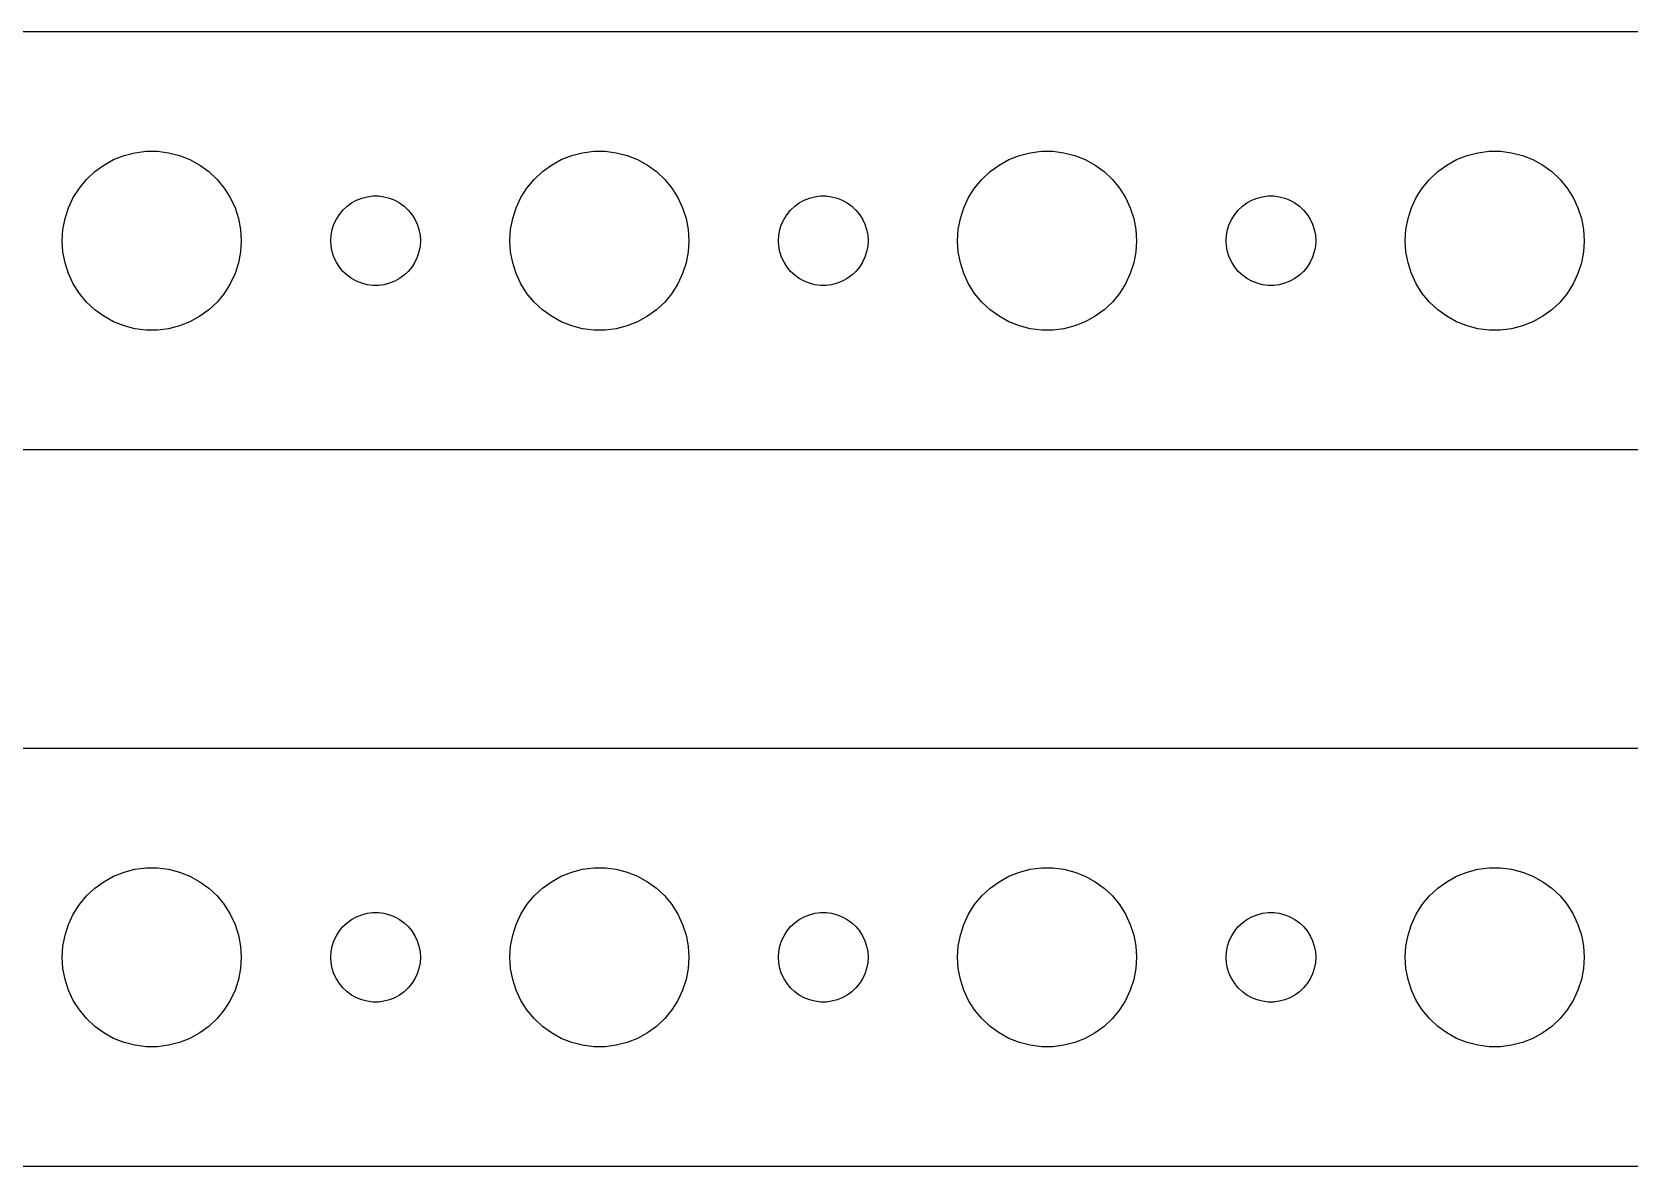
# Model space of a CAD drawing. Header units: metres. Extents: x -210 to 210, y 17 to 55.
# Drawn here: x -161.5 to -108, y 17 to 55 of the extents above; entities that cross this region are included whole.
import ezdxf

# ---------------------------------------------------------------- set-up
doc = ezdxf.new("R2010")
doc.units = ezdxf.units.M

msp = doc.modelspace()

# ---------------------------------------------------------------- linework, layer by layer
for p, q in [((204.814, 54.9901), (-204.814, 54.9901)), ((-158.777, 50.7145), (-158.427, 50.8532)), ((-158.427, 50.8532), (-158.062, 50.9469)), ((-158.062, 50.9469), (-157.688, 50.9941)), ((-157.688, 50.9941), (-157.312, 50.9941)), ((-157.312, 50.9941), (-156.938, 50.9469)), ((-156.938, 50.9469), (-156.573, 50.8532)), ((-156.573, 50.8532), (-156.223, 50.7145)), ((-143.777, 50.7145), (-143.427, 50.8532)), ((-143.427, 50.8532), (-143.062, 50.9469)), ((-143.062, 50.9469), (-142.688, 50.9941)), ((-142.688, 50.9941), (-142.312, 50.9941)), ((-142.312, 50.9941), (-141.938, 50.9469)), ((-141.938, 50.9469), (-141.573, 50.8532)), ((-141.573, 50.8532), (-141.223, 50.7145)), ((-128.777, 50.7145), (-128.427, 50.8532)), ((-128.427, 50.8532), (-128.062, 50.9469)), ((-128.062, 50.9469), (-127.688, 50.9941)), ((-127.688, 50.9941), (-127.312, 50.9941)), ((-127.312, 50.9941), (-126.938, 50.9469)), ((-126.938, 50.9469), (-126.573, 50.8532)), ((-126.573, 50.8532), (-126.223, 50.7145)), ((-113.777, 50.7145), (-113.427, 50.8532)), ((-113.427, 50.8532), (-113.062, 50.9469)), ((-113.062, 50.9469), (-112.688, 50.9941)), ((-112.688, 50.9941), (-112.312, 50.9941)), ((-112.312, 50.9941), (-111.938, 50.9469)), ((-111.938, 50.9469), (-111.573, 50.8532)), ((-111.573, 50.8532), (-111.223, 50.7145)), ((-159.687, 50.0536), (-159.412, 50.3115)), ((-159.412, 50.3115), (-159.107, 50.533)), ((-159.107, 50.533), (-158.777, 50.7145)), ((-156.223, 50.7145), (-155.893, 50.533)), ((-155.893, 50.533), (-155.588, 50.3115)), ((-155.588, 50.3115), (-155.313, 50.0536)), ((-144.687, 50.0536), (-144.412, 50.3115)), ((-144.412, 50.3115), (-144.107, 50.533)), ((-144.107, 50.533), (-143.777, 50.7145)), ((-141.223, 50.7145), (-140.893, 50.533)), ((-140.893, 50.533), (-140.588, 50.3115)), ((-140.588, 50.3115), (-140.313, 50.0536)), ((-129.687, 50.0536), (-129.412, 50.3115)), ((-129.412, 50.3115), (-129.107, 50.533)), ((-129.107, 50.533), (-128.777, 50.7145)), ((-126.223, 50.7145), (-125.893, 50.533)), ((-125.893, 50.533), (-125.588, 50.3115)), ((-125.588, 50.3115), (-125.313, 50.0536)), ((-114.687, 50.0536), (-114.412, 50.3115)), ((-114.412, 50.3115), (-114.107, 50.533)), ((-114.107, 50.533), (-113.777, 50.7145)), ((-111.223, 50.7145), (-110.893, 50.533)), ((-110.893, 50.533), (-110.588, 50.3115)), ((-110.588, 50.3115), (-110.313, 50.0536)), ((-159.927, 49.7634), (-159.687, 50.0536)), ((-155.313, 50.0536), (-155.073, 49.7634)), ((-144.927, 49.7634), (-144.687, 50.0536)), ((-140.313, 50.0536), (-140.073, 49.7634)), ((-129.927, 49.7634), (-129.687, 50.0536)), ((-125.313, 50.0536), (-125.073, 49.7634)), ((-114.927, 49.7634), (-114.687, 50.0536)), ((-110.313, 50.0536), (-110.073, 49.7634)), ((-160.289, 49.1044), (-160.129, 49.4453)), ((-160.129, 49.4453), (-159.927, 49.7634)), ((-155.073, 49.7634), (-154.871, 49.4453)), ((-154.871, 49.4453), (-154.711, 49.1044)), ((-150.956, 49.1558), (-150.804, 49.2665)), ((-150.804, 49.2665), (-150.639, 49.3572)), ((-150.639, 49.3572), (-150.464, 49.4266)), ((-150.464, 49.4266), (-150.281, 49.4734)), ((-150.281, 49.4734), (-150.094, 49.497)), ((-150.094, 49.497), (-149.906, 49.497)), ((-149.906, 49.497), (-149.719, 49.4734)), ((-149.719, 49.4734), (-149.536, 49.4266)), ((-149.536, 49.4266), (-149.361, 49.3572)), ((-149.361, 49.3572), (-149.196, 49.2665)), ((-149.196, 49.2665), (-149.044, 49.1558)), ((-145.289, 49.1044), (-145.129, 49.4453)), ((-145.129, 49.4453), (-144.927, 49.7634)), ((-140.073, 49.7634), (-139.871, 49.4453)), ((-139.871, 49.4453), (-139.711, 49.1044)), ((-135.956, 49.1558), (-135.804, 49.2665)), ((-135.804, 49.2665), (-135.639, 49.3572)), ((-135.639, 49.3572), (-135.464, 49.4266)), ((-135.464, 49.4266), (-135.281, 49.4734)), ((-135.281, 49.4734), (-135.094, 49.497)), ((-135.094, 49.497), (-134.906, 49.497)), ((-134.906, 49.497), (-134.719, 49.4734)), ((-134.719, 49.4734), (-134.536, 49.4266)), ((-134.536, 49.4266), (-134.361, 49.3572)), ((-134.361, 49.3572), (-134.196, 49.2665)), ((-134.196, 49.2665), (-134.044, 49.1558)), ((-130.289, 49.1044), (-130.129, 49.4453)), ((-130.129, 49.4453), (-129.927, 49.7634)), ((-125.073, 49.7634), (-124.871, 49.4453)), ((-124.871, 49.4453), (-124.711, 49.1044)), ((-120.956, 49.1558), (-120.804, 49.2665)), ((-120.804, 49.2665), (-120.639, 49.3572)), ((-120.639, 49.3572), (-120.464, 49.4266)), ((-120.464, 49.4266), (-120.281, 49.4734)), ((-120.281, 49.4734), (-120.094, 49.497)), ((-120.094, 49.497), (-119.906, 49.497)), ((-119.906, 49.497), (-119.719, 49.4734)), ((-119.719, 49.4734), (-119.536, 49.4266)), ((-119.536, 49.4266), (-119.361, 49.3572)), ((-119.361, 49.3572), (-119.196, 49.2665)), ((-119.196, 49.2665), (-119.044, 49.1558)), ((-115.289, 49.1044), (-115.129, 49.4453)), ((-115.129, 49.4453), (-114.927, 49.7634)), ((-110.073, 49.7634), (-109.871, 49.4453)), ((-109.871, 49.4453), (-109.711, 49.1044)), ((-160.476, 48.376), (-160.406, 48.7461)), ((-160.406, 48.7461), (-160.289, 49.1044)), ((-154.711, 49.1044), (-154.594, 48.7461)), ((-154.594, 48.7461), (-154.524, 48.376)), ((-151.395, 48.5522), (-151.314, 48.7226)), ((-151.314, 48.7226), (-151.214, 48.8817)), ((-151.214, 48.8817), (-151.093, 49.0268)), ((-151.093, 49.0268), (-150.956, 49.1558)), ((-149.044, 49.1558), (-148.907, 49.0268)), ((-148.907, 49.0268), (-148.786, 48.8817)), ((-148.786, 48.8817), (-148.686, 48.7226)), ((-148.686, 48.7226), (-148.605, 48.5522)), ((-145.476, 48.376), (-145.406, 48.7461)), ((-145.406, 48.7461), (-145.289, 49.1044)), ((-139.711, 49.1044), (-139.594, 48.7461)), ((-139.594, 48.7461), (-139.524, 48.376)), ((-136.395, 48.5522), (-136.314, 48.7226)), ((-136.314, 48.7226), (-136.214, 48.8817)), ((-136.214, 48.8817), (-136.093, 49.0268)), ((-136.093, 49.0268), (-135.956, 49.1558)), ((-134.044, 49.1558), (-133.907, 49.0268)), ((-133.907, 49.0268), (-133.786, 48.8817)), ((-133.786, 48.8817), (-133.686, 48.7226)), ((-133.686, 48.7226), (-133.605, 48.5522)), ((-130.476, 48.376), (-130.406, 48.7461)), ((-130.406, 48.7461), (-130.289, 49.1044)), ((-124.711, 49.1044), (-124.594, 48.7461)), ((-124.594, 48.7461), (-124.524, 48.376)), ((-121.395, 48.5522), (-121.314, 48.7226)), ((-121.314, 48.7226), (-121.214, 48.8817)), ((-121.214, 48.8817), (-121.093, 49.0268)), ((-121.093, 49.0268), (-120.956, 49.1558)), ((-119.044, 49.1558), (-118.907, 49.0268)), ((-118.907, 49.0268), (-118.786, 48.8817)), ((-118.786, 48.8817), (-118.686, 48.7226)), ((-118.686, 48.7226), (-118.605, 48.5522)), ((-115.476, 48.376), (-115.406, 48.7461)), ((-115.406, 48.7461), (-115.289, 49.1044)), ((-109.711, 49.1044), (-109.594, 48.7461)), ((-109.594, 48.7461), (-109.524, 48.376)), ((-160.5, 48), (-160.476, 48.376)), ((-154.524, 48.376), (-154.5, 48)), ((-151.5, 48), (-151.488, 48.188)), ((-151.488, 48.188), (-151.453, 48.373)), ((-151.453, 48.373), (-151.395, 48.5522)), ((-148.605, 48.5522), (-148.547, 48.373)), ((-148.547, 48.373), (-148.512, 48.188)), ((-148.512, 48.188), (-148.5, 48)), ((-145.5, 48), (-145.476, 48.376)), ((-139.524, 48.376), (-139.5, 48)), ((-136.5, 48), (-136.488, 48.188)), ((-136.488, 48.188), (-136.453, 48.373)), ((-136.453, 48.373), (-136.395, 48.5522)), ((-133.605, 48.5522), (-133.547, 48.373)), ((-133.547, 48.373), (-133.512, 48.188)), ((-133.512, 48.188), (-133.5, 48)), ((-130.5, 48), (-130.476, 48.376)), ((-124.524, 48.376), (-124.5, 48)), ((-121.5, 48), (-121.488, 48.188)), ((-121.488, 48.188), (-121.453, 48.373)), ((-121.453, 48.373), (-121.395, 48.5522)), ((-118.605, 48.5522), (-118.547, 48.373)), ((-118.547, 48.373), (-118.512, 48.188)), ((-118.512, 48.188), (-118.5, 48)), ((-115.5, 48), (-115.476, 48.376)), ((-109.524, 48.376), (-109.5, 48)), ((-160.476, 47.624), (-160.5, 48)), ((-154.5, 48), (-154.524, 47.624)), ((-151.488, 47.812), (-151.5, 48)), ((-151.453, 47.627), (-151.488, 47.812)), ((-148.512, 47.812), (-148.547, 47.627)), ((-148.5, 48), (-148.512, 47.812)), ((-145.476, 47.624), (-145.5, 48)), ((-139.5, 48), (-139.524, 47.624)), ((-136.488, 47.812), (-136.5, 48)), ((-136.453, 47.627), (-136.488, 47.812)), ((-133.512, 47.812), (-133.547, 47.627)), ((-133.5, 48), (-133.512, 47.812)), ((-130.476, 47.624), (-130.5, 48)), ((-124.5, 48), (-124.524, 47.624)), ((-121.488, 47.812), (-121.5, 48)), ((-121.453, 47.627), (-121.488, 47.812)), ((-118.512, 47.812), (-118.547, 47.627)), ((-118.5, 48), (-118.512, 47.812)), ((-115.476, 47.624), (-115.5, 48)), ((-109.5, 48), (-109.524, 47.624)), ((-160.406, 47.2539), (-160.476, 47.624)), ((-160.289, 46.8956), (-160.406, 47.2539)), ((-154.594, 47.2539), (-154.711, 46.8956)), ((-154.524, 47.624), (-154.594, 47.2539)), ((-151.395, 47.4478), (-151.453, 47.627)), ((-151.314, 47.2774), (-151.395, 47.4478)), ((-151.214, 47.1183), (-151.314, 47.2774)), ((-151.093, 46.9732), (-151.214, 47.1183)), ((-148.786, 47.1183), (-148.907, 46.9732)), ((-148.686, 47.2774), (-148.786, 47.1183)), ((-148.605, 47.4478), (-148.686, 47.2774)), ((-148.547, 47.627), (-148.605, 47.4478)), ((-145.406, 47.2539), (-145.476, 47.624)), ((-145.289, 46.8956), (-145.406, 47.2539)), ((-139.594, 47.2539), (-139.711, 46.8956)), ((-139.524, 47.624), (-139.594, 47.2539)), ((-136.395, 47.4478), (-136.453, 47.627)), ((-136.314, 47.2774), (-136.395, 47.4478)), ((-136.214, 47.1183), (-136.314, 47.2774)), ((-136.093, 46.9732), (-136.214, 47.1183)), ((-133.786, 47.1183), (-133.907, 46.9732)), ((-133.686, 47.2774), (-133.786, 47.1183)), ((-133.605, 47.4478), (-133.686, 47.2774)), ((-133.547, 47.627), (-133.605, 47.4478)), ((-130.406, 47.2539), (-130.476, 47.624)), ((-130.289, 46.8956), (-130.406, 47.2539)), ((-124.594, 47.2539), (-124.711, 46.8956)), ((-124.524, 47.624), (-124.594, 47.2539)), ((-121.395, 47.4478), (-121.453, 47.627)), ((-121.314, 47.2774), (-121.395, 47.4478)), ((-121.214, 47.1183), (-121.314, 47.2774)), ((-121.093, 46.9732), (-121.214, 47.1183)), ((-118.786, 47.1183), (-118.907, 46.9732)), ((-118.686, 47.2774), (-118.786, 47.1183)), ((-118.605, 47.4478), (-118.686, 47.2774)), ((-118.547, 47.627), (-118.605, 47.4478)), ((-115.406, 47.2539), (-115.476, 47.624)), ((-115.289, 46.8956), (-115.406, 47.2539)), ((-109.594, 47.2539), (-109.711, 46.8956)), ((-109.524, 47.624), (-109.594, 47.2539)), ((-160.129, 46.5547), (-160.289, 46.8956)), ((-154.711, 46.8956), (-154.871, 46.5547)), ((-150.956, 46.8442), (-151.093, 46.9732)), ((-150.804, 46.7335), (-150.956, 46.8442)), ((-150.639, 46.6428), (-150.804, 46.7335)), ((-150.464, 46.5734), (-150.639, 46.6428)), ((-150.281, 46.5266), (-150.464, 46.5734)), ((-149.536, 46.5734), (-149.719, 46.5266)), ((-149.361, 46.6428), (-149.536, 46.5734)), ((-149.196, 46.7335), (-149.361, 46.6428)), ((-149.044, 46.8442), (-149.196, 46.7335)), ((-148.907, 46.9732), (-149.044, 46.8442)), ((-145.129, 46.5547), (-145.289, 46.8956)), ((-139.711, 46.8956), (-139.871, 46.5547)), ((-135.956, 46.8442), (-136.093, 46.9732)), ((-135.804, 46.7335), (-135.956, 46.8442)), ((-135.639, 46.6428), (-135.804, 46.7335)), ((-135.464, 46.5734), (-135.639, 46.6428)), ((-135.281, 46.5266), (-135.464, 46.5734)), ((-134.536, 46.5734), (-134.719, 46.5266)), ((-134.361, 46.6428), (-134.536, 46.5734)), ((-134.196, 46.7335), (-134.361, 46.6428)), ((-134.044, 46.8442), (-134.196, 46.7335)), ((-133.907, 46.9732), (-134.044, 46.8442)), ((-130.129, 46.5547), (-130.289, 46.8956)), ((-124.711, 46.8956), (-124.871, 46.5547)), ((-120.956, 46.8442), (-121.093, 46.9732)), ((-120.804, 46.7335), (-120.956, 46.8442)), ((-120.639, 46.6428), (-120.804, 46.7335)), ((-120.464, 46.5734), (-120.639, 46.6428)), ((-120.281, 46.5266), (-120.464, 46.5734)), ((-119.536, 46.5734), (-119.719, 46.5266)), ((-119.361, 46.6428), (-119.536, 46.5734)), ((-119.196, 46.7335), (-119.361, 46.6428)), ((-119.044, 46.8442), (-119.196, 46.7335)), ((-118.907, 46.9732), (-119.044, 46.8442)), ((-115.129, 46.5547), (-115.289, 46.8956)), ((-109.711, 46.8956), (-109.871, 46.5547)), ((-159.927, 46.2366), (-160.129, 46.5547)), ((-159.687, 45.9464), (-159.927, 46.2366)), ((-155.073, 46.2366), (-155.313, 45.9464)), ((-154.871, 46.5547), (-155.073, 46.2366)), ((-150.094, 46.503), (-150.281, 46.5266)), ((-149.906, 46.503), (-150.094, 46.503)), ((-149.719, 46.5266), (-149.906, 46.503)), ((-144.927, 46.2366), (-145.129, 46.5547)), ((-144.687, 45.9464), (-144.927, 46.2366)), ((-140.073, 46.2366), (-140.313, 45.9464)), ((-139.871, 46.5547), (-140.073, 46.2366)), ((-135.094, 46.503), (-135.281, 46.5266)), ((-134.906, 46.503), (-135.094, 46.503)), ((-134.719, 46.5266), (-134.906, 46.503)), ((-129.927, 46.2366), (-130.129, 46.5547)), ((-129.687, 45.9464), (-129.927, 46.2366)), ((-125.073, 46.2366), (-125.313, 45.9464)), ((-124.871, 46.5547), (-125.073, 46.2366)), ((-120.094, 46.503), (-120.281, 46.5266)), ((-119.906, 46.503), (-120.094, 46.503)), ((-119.719, 46.5266), (-119.906, 46.503)), ((-114.927, 46.2366), (-115.129, 46.5547)), ((-114.687, 45.9464), (-114.927, 46.2366)), ((-110.073, 46.2366), (-110.313, 45.9464)), ((-109.871, 46.5547), (-110.073, 46.2366)), ((-159.412, 45.6885), (-159.687, 45.9464)), ((-159.107, 45.467), (-159.412, 45.6885)), ((-155.588, 45.6885), (-155.893, 45.467)), ((-155.313, 45.9464), (-155.588, 45.6885)), ((-144.412, 45.6885), (-144.687, 45.9464)), ((-144.107, 45.467), (-144.412, 45.6885)), ((-140.588, 45.6885), (-140.893, 45.467)), ((-140.313, 45.9464), (-140.588, 45.6885)), ((-129.412, 45.6885), (-129.687, 45.9464)), ((-129.107, 45.467), (-129.412, 45.6885)), ((-125.588, 45.6885), (-125.893, 45.467)), ((-125.313, 45.9464), (-125.588, 45.6885)), ((-114.412, 45.6885), (-114.687, 45.9464)), ((-114.107, 45.467), (-114.412, 45.6885)), ((-110.588, 45.6885), (-110.893, 45.467)), ((-110.313, 45.9464), (-110.588, 45.6885)), ((-158.777, 45.2855), (-159.107, 45.467)), ((-158.427, 45.1468), (-158.777, 45.2855)), ((-158.062, 45.0531), (-158.427, 45.1468)), ((-157.688, 45.0059), (-158.062, 45.0531)), ((-157.312, 45.0059), (-157.688, 45.0059)), ((-156.938, 45.0531), (-157.312, 45.0059)), ((-156.573, 45.1468), (-156.938, 45.0531)), ((-156.223, 45.2855), (-156.573, 45.1468)), ((-155.893, 45.467), (-156.223, 45.2855)), ((-143.777, 45.2855), (-144.107, 45.467)), ((-143.427, 45.1468), (-143.777, 45.2855)), ((-143.062, 45.0531), (-143.427, 45.1468)), ((-142.688, 45.0059), (-143.062, 45.0531)), ((-142.312, 45.0059), (-142.688, 45.0059)), ((-141.938, 45.0531), (-142.312, 45.0059)), ((-141.573, 45.1468), (-141.938, 45.0531)), ((-141.223, 45.2855), (-141.573, 45.1468)), ((-140.893, 45.467), (-141.223, 45.2855)), ((-128.777, 45.2855), (-129.107, 45.467)), ((-128.427, 45.1468), (-128.777, 45.2855)), ((-128.062, 45.0531), (-128.427, 45.1468)), ((-127.688, 45.0059), (-128.062, 45.0531)), ((-127.312, 45.0059), (-127.688, 45.0059)), ((-126.938, 45.0531), (-127.312, 45.0059)), ((-126.573, 45.1468), (-126.938, 45.0531)), ((-126.223, 45.2855), (-126.573, 45.1468)), ((-125.893, 45.467), (-126.223, 45.2855)), ((-113.777, 45.2855), (-114.107, 45.467)), ((-113.427, 45.1468), (-113.777, 45.2855)), ((-113.062, 45.0531), (-113.427, 45.1468)), ((-112.688, 45.0059), (-113.062, 45.0531)), ((-112.312, 45.0059), (-112.688, 45.0059)), ((-111.938, 45.0531), (-112.312, 45.0059)), ((-111.573, 45.1468), (-111.938, 45.0531)), ((-111.223, 45.2855), (-111.573, 45.1468)), ((-110.893, 45.467), (-111.223, 45.2855)), ((-204.814, 41.0099), (204.814, 41.0099)), ((204.814, 30.9901), (-204.814, 30.9901)), ((-158.777, 26.7145), (-158.427, 26.8532)), ((-158.427, 26.8532), (-158.062, 26.9469)), ((-158.062, 26.9469), (-157.688, 26.9941)), ((-157.688, 26.9941), (-157.312, 26.9941)), ((-157.312, 26.9941), (-156.938, 26.9469)), ((-156.938, 26.9469), (-156.573, 26.8532)), ((-156.573, 26.8532), (-156.223, 26.7145)), ((-143.777, 26.7145), (-143.427, 26.8532)), ((-143.427, 26.8532), (-143.062, 26.9469)), ((-143.062, 26.9469), (-142.688, 26.9941)), ((-142.688, 26.9941), (-142.312, 26.9941)), ((-142.312, 26.9941), (-141.938, 26.9469)), ((-141.938, 26.9469), (-141.573, 26.8532)), ((-141.573, 26.8532), (-141.223, 26.7145)), ((-128.777, 26.7145), (-128.427, 26.8532)), ((-128.427, 26.8532), (-128.062, 26.9469)), ((-128.062, 26.9469), (-127.688, 26.9941)), ((-127.688, 26.9941), (-127.312, 26.9941)), ((-127.312, 26.9941), (-126.938, 26.9469)), ((-126.938, 26.9469), (-126.573, 26.8532)), ((-126.573, 26.8532), (-126.223, 26.7145)), ((-113.777, 26.7145), (-113.427, 26.8532)), ((-113.427, 26.8532), (-113.062, 26.9469)), ((-113.062, 26.9469), (-112.688, 26.9941)), ((-112.688, 26.9941), (-112.312, 26.9941)), ((-112.312, 26.9941), (-111.938, 26.9469)), ((-111.938, 26.9469), (-111.573, 26.8532)), ((-111.573, 26.8532), (-111.223, 26.7145)), ((-159.687, 26.0536), (-159.412, 26.3115)), ((-159.412, 26.3115), (-159.107, 26.533)), ((-159.107, 26.533), (-158.777, 26.7145)), ((-156.223, 26.7145), (-155.893, 26.533)), ((-155.893, 26.533), (-155.588, 26.3115)), ((-155.588, 26.3115), (-155.313, 26.0536)), ((-144.687, 26.0536), (-144.412, 26.3115)), ((-144.412, 26.3115), (-144.107, 26.533)), ((-144.107, 26.533), (-143.777, 26.7145)), ((-141.223, 26.7145), (-140.893, 26.533)), ((-140.893, 26.533), (-140.588, 26.3115)), ((-140.588, 26.3115), (-140.313, 26.0536)), ((-129.687, 26.0536), (-129.412, 26.3115)), ((-129.412, 26.3115), (-129.107, 26.533)), ((-129.107, 26.533), (-128.777, 26.7145)), ((-126.223, 26.7145), (-125.893, 26.533)), ((-125.893, 26.533), (-125.588, 26.3115)), ((-125.588, 26.3115), (-125.313, 26.0536)), ((-114.687, 26.0536), (-114.412, 26.3115)), ((-114.412, 26.3115), (-114.107, 26.533)), ((-114.107, 26.533), (-113.777, 26.7145)), ((-111.223, 26.7145), (-110.893, 26.533)), ((-110.893, 26.533), (-110.588, 26.3115)), ((-110.588, 26.3115), (-110.313, 26.0536)), ((-160.129, 25.4453), (-159.927, 25.7634)), ((-159.927, 25.7634), (-159.687, 26.0536)), ((-155.313, 26.0536), (-155.073, 25.7634)), ((-155.073, 25.7634), (-154.871, 25.4453)), ((-145.129, 25.4453), (-144.927, 25.7634)), ((-144.927, 25.7634), (-144.687, 26.0536)), ((-140.313, 26.0536), (-140.073, 25.7634)), ((-140.073, 25.7634), (-139.871, 25.4453)), ((-130.129, 25.4453), (-129.927, 25.7634)), ((-129.927, 25.7634), (-129.687, 26.0536)), ((-125.313, 26.0536), (-125.073, 25.7634)), ((-125.073, 25.7634), (-124.871, 25.4453)), ((-115.129, 25.4453), (-114.927, 25.7634)), ((-114.927, 25.7634), (-114.687, 26.0536)), ((-110.313, 26.0536), (-110.073, 25.7634)), ((-110.073, 25.7634), (-109.871, 25.4453)), ((-160.289, 25.1044), (-160.129, 25.4453)), ((-154.871, 25.4453), (-154.711, 25.1044)), ((-151.093, 25.0268), (-150.956, 25.1558)), ((-150.956, 25.1558), (-150.804, 25.2665)), ((-150.804, 25.2665), (-150.639, 25.3572)), ((-150.639, 25.3572), (-150.464, 25.4266)), ((-150.464, 25.4266), (-150.281, 25.4734)), ((-150.281, 25.4734), (-150.094, 25.497)), ((-150.094, 25.497), (-149.906, 25.497)), ((-149.906, 25.497), (-149.719, 25.4734)), ((-149.719, 25.4734), (-149.536, 25.4266)), ((-149.536, 25.4266), (-149.361, 25.3572)), ((-149.361, 25.3572), (-149.196, 25.2665)), ((-149.196, 25.2665), (-149.044, 25.1558)), ((-149.044, 25.1558), (-148.907, 25.0268)), ((-145.289, 25.1044), (-145.129, 25.4453)), ((-139.871, 25.4453), (-139.711, 25.1044)), ((-136.093, 25.0268), (-135.956, 25.1558)), ((-135.956, 25.1558), (-135.804, 25.2665)), ((-135.804, 25.2665), (-135.639, 25.3572)), ((-135.639, 25.3572), (-135.464, 25.4266)), ((-135.464, 25.4266), (-135.281, 25.4734)), ((-135.281, 25.4734), (-135.094, 25.497)), ((-135.094, 25.497), (-134.906, 25.497)), ((-134.906, 25.497), (-134.719, 25.4734)), ((-134.719, 25.4734), (-134.536, 25.4266)), ((-134.536, 25.4266), (-134.361, 25.3572)), ((-134.361, 25.3572), (-134.196, 25.2665)), ((-134.196, 25.2665), (-134.044, 25.1558)), ((-134.044, 25.1558), (-133.907, 25.0268)), ((-130.289, 25.1044), (-130.129, 25.4453)), ((-124.871, 25.4453), (-124.711, 25.1044)), ((-121.093, 25.0268), (-120.956, 25.1558)), ((-120.956, 25.1558), (-120.804, 25.2665)), ((-120.804, 25.2665), (-120.639, 25.3572)), ((-120.639, 25.3572), (-120.464, 25.4266)), ((-120.464, 25.4266), (-120.281, 25.4734)), ((-120.281, 25.4734), (-120.094, 25.497)), ((-120.094, 25.497), (-119.906, 25.497)), ((-119.906, 25.497), (-119.719, 25.4734)), ((-119.719, 25.4734), (-119.536, 25.4266)), ((-119.536, 25.4266), (-119.361, 25.3572)), ((-119.361, 25.3572), (-119.196, 25.2665)), ((-119.196, 25.2665), (-119.044, 25.1558)), ((-119.044, 25.1558), (-118.907, 25.0268)), ((-115.289, 25.1044), (-115.129, 25.4453)), ((-109.871, 25.4453), (-109.711, 25.1044)), ((-160.476, 24.376), (-160.406, 24.7461)), ((-160.406, 24.7461), (-160.289, 25.1044)), ((-154.711, 25.1044), (-154.594, 24.7461)), ((-154.594, 24.7461), (-154.524, 24.376)), ((-151.395, 24.5522), (-151.314, 24.7226)), ((-151.314, 24.7226), (-151.214, 24.8817)), ((-151.214, 24.8817), (-151.093, 25.0268)), ((-148.907, 25.0268), (-148.786, 24.8817)), ((-148.786, 24.8817), (-148.686, 24.7226)), ((-148.686, 24.7226), (-148.605, 24.5522)), ((-145.476, 24.376), (-145.406, 24.7461)), ((-145.406, 24.7461), (-145.289, 25.1044)), ((-139.711, 25.1044), (-139.594, 24.7461)), ((-139.594, 24.7461), (-139.524, 24.376)), ((-136.395, 24.5522), (-136.314, 24.7226)), ((-136.314, 24.7226), (-136.214, 24.8817)), ((-136.214, 24.8817), (-136.093, 25.0268)), ((-133.907, 25.0268), (-133.786, 24.8817)), ((-133.786, 24.8817), (-133.686, 24.7226)), ((-133.686, 24.7226), (-133.605, 24.5522)), ((-130.476, 24.376), (-130.406, 24.7461)), ((-130.406, 24.7461), (-130.289, 25.1044)), ((-124.711, 25.1044), (-124.594, 24.7461)), ((-124.594, 24.7461), (-124.524, 24.376)), ((-121.395, 24.5522), (-121.314, 24.7226)), ((-121.314, 24.7226), (-121.214, 24.8817)), ((-121.214, 24.8817), (-121.093, 25.0268)), ((-118.907, 25.0268), (-118.786, 24.8817)), ((-118.786, 24.8817), (-118.686, 24.7226)), ((-118.686, 24.7226), (-118.605, 24.5522)), ((-115.476, 24.376), (-115.406, 24.7461)), ((-115.406, 24.7461), (-115.289, 25.1044)), ((-109.711, 25.1044), (-109.594, 24.7461)), ((-109.594, 24.7461), (-109.524, 24.376)), ((-160.5, 24), (-160.476, 24.376)), ((-154.524, 24.376), (-154.5, 24)), ((-151.5, 24), (-151.488, 24.188)), ((-151.488, 24.188), (-151.453, 24.373)), ((-151.453, 24.373), (-151.395, 24.5522)), ((-148.605, 24.5522), (-148.547, 24.373)), ((-148.547, 24.373), (-148.512, 24.188)), ((-148.512, 24.188), (-148.5, 24)), ((-145.5, 24), (-145.476, 24.376)), ((-139.524, 24.376), (-139.5, 24)), ((-136.5, 24), (-136.488, 24.188)), ((-136.488, 24.188), (-136.453, 24.373)), ((-136.453, 24.373), (-136.395, 24.5522)), ((-133.605, 24.5522), (-133.547, 24.373)), ((-133.547, 24.373), (-133.512, 24.188)), ((-133.512, 24.188), (-133.5, 24)), ((-130.5, 24), (-130.476, 24.376)), ((-124.524, 24.376), (-124.5, 24)), ((-121.5, 24), (-121.488, 24.188)), ((-121.488, 24.188), (-121.453, 24.373)), ((-121.453, 24.373), (-121.395, 24.5522)), ((-118.605, 24.5522), (-118.547, 24.373)), ((-118.547, 24.373), (-118.512, 24.188)), ((-118.512, 24.188), (-118.5, 24)), ((-115.5, 24), (-115.476, 24.376)), ((-109.524, 24.376), (-109.5, 24)), ((-160.476, 23.624), (-160.5, 24)), ((-160.406, 23.2539), (-160.476, 23.624)), ((-154.524, 23.624), (-154.594, 23.2539)), ((-154.5, 24), (-154.524, 23.624)), ((-151.488, 23.812), (-151.5, 24)), ((-151.453, 23.627), (-151.488, 23.812)), ((-151.395, 23.4478), (-151.453, 23.627)), ((-148.547, 23.627), (-148.605, 23.4478)), ((-148.512, 23.812), (-148.547, 23.627)), ((-148.5, 24), (-148.512, 23.812)), ((-145.476, 23.624), (-145.5, 24)), ((-145.406, 23.2539), (-145.476, 23.624)), ((-139.524, 23.624), (-139.594, 23.2539)), ((-139.5, 24), (-139.524, 23.624)), ((-136.488, 23.812), (-136.5, 24)), ((-136.453, 23.627), (-136.488, 23.812)), ((-136.395, 23.4478), (-136.453, 23.627)), ((-133.547, 23.627), (-133.605, 23.4478)), ((-133.512, 23.812), (-133.547, 23.627)), ((-133.5, 24), (-133.512, 23.812)), ((-130.476, 23.624), (-130.5, 24)), ((-130.406, 23.2539), (-130.476, 23.624)), ((-124.524, 23.624), (-124.594, 23.2539)), ((-124.5, 24), (-124.524, 23.624)), ((-121.488, 23.812), (-121.5, 24)), ((-121.453, 23.627), (-121.488, 23.812)), ((-121.395, 23.4478), (-121.453, 23.627)), ((-118.547, 23.627), (-118.605, 23.4478)), ((-118.512, 23.812), (-118.547, 23.627)), ((-118.5, 24), (-118.512, 23.812)), ((-115.476, 23.624), (-115.5, 24)), ((-115.406, 23.2539), (-115.476, 23.624)), ((-109.524, 23.624), (-109.594, 23.2539)), ((-109.5, 24), (-109.524, 23.624)), ((-160.289, 22.8956), (-160.406, 23.2539)), ((-154.594, 23.2539), (-154.711, 22.8956)), ((-151.314, 23.2774), (-151.395, 23.4478)), ((-151.214, 23.1183), (-151.314, 23.2774)), ((-151.093, 22.9732), (-151.214, 23.1183)), ((-148.786, 23.1183), (-148.907, 22.9732)), ((-148.686, 23.2774), (-148.786, 23.1183)), ((-148.605, 23.4478), (-148.686, 23.2774)), ((-145.289, 22.8956), (-145.406, 23.2539)), ((-139.594, 23.2539), (-139.711, 22.8956)), ((-136.314, 23.2774), (-136.395, 23.4478)), ((-136.214, 23.1183), (-136.314, 23.2774)), ((-136.093, 22.9732), (-136.214, 23.1183)), ((-133.786, 23.1183), (-133.907, 22.9732)), ((-133.686, 23.2774), (-133.786, 23.1183)), ((-133.605, 23.4478), (-133.686, 23.2774)), ((-130.289, 22.8956), (-130.406, 23.2539)), ((-124.594, 23.2539), (-124.711, 22.8956)), ((-121.314, 23.2774), (-121.395, 23.4478)), ((-121.214, 23.1183), (-121.314, 23.2774)), ((-121.093, 22.9732), (-121.214, 23.1183)), ((-118.786, 23.1183), (-118.907, 22.9732)), ((-118.686, 23.2774), (-118.786, 23.1183)), ((-118.605, 23.4478), (-118.686, 23.2774)), ((-115.289, 22.8956), (-115.406, 23.2539)), ((-109.594, 23.2539), (-109.711, 22.8956)), ((-160.129, 22.5547), (-160.289, 22.8956)), ((-159.927, 22.2366), (-160.129, 22.5547)), ((-154.871, 22.5547), (-155.073, 22.2366)), ((-154.711, 22.8956), (-154.871, 22.5547)), ((-150.956, 22.8442), (-151.093, 22.9732)), ((-150.804, 22.7335), (-150.956, 22.8442)), ((-150.639, 22.6428), (-150.804, 22.7335)), ((-150.464, 22.5734), (-150.639, 22.6428)), ((-150.281, 22.5266), (-150.464, 22.5734)), ((-150.094, 22.503), (-150.281, 22.5266)), ((-149.906, 22.503), (-150.094, 22.503)), ((-149.719, 22.5266), (-149.906, 22.503)), ((-149.536, 22.5734), (-149.719, 22.5266)), ((-149.361, 22.6428), (-149.536, 22.5734)), ((-149.196, 22.7335), (-149.361, 22.6428)), ((-149.044, 22.8442), (-149.196, 22.7335)), ((-148.907, 22.9732), (-149.044, 22.8442)), ((-145.129, 22.5547), (-145.289, 22.8956)), ((-144.927, 22.2366), (-145.129, 22.5547)), ((-139.871, 22.5547), (-140.073, 22.2366)), ((-139.711, 22.8956), (-139.871, 22.5547)), ((-135.956, 22.8442), (-136.093, 22.9732)), ((-135.804, 22.7335), (-135.956, 22.8442)), ((-135.639, 22.6428), (-135.804, 22.7335)), ((-135.464, 22.5734), (-135.639, 22.6428)), ((-135.281, 22.5266), (-135.464, 22.5734)), ((-135.094, 22.503), (-135.281, 22.5266)), ((-134.906, 22.503), (-135.094, 22.503)), ((-134.719, 22.5266), (-134.906, 22.503)), ((-134.536, 22.5734), (-134.719, 22.5266)), ((-134.361, 22.6428), (-134.536, 22.5734)), ((-134.196, 22.7335), (-134.361, 22.6428)), ((-134.044, 22.8442), (-134.196, 22.7335)), ((-133.907, 22.9732), (-134.044, 22.8442)), ((-130.129, 22.5547), (-130.289, 22.8956)), ((-129.927, 22.2366), (-130.129, 22.5547)), ((-124.871, 22.5547), (-125.073, 22.2366)), ((-124.711, 22.8956), (-124.871, 22.5547)), ((-120.956, 22.8442), (-121.093, 22.9732)), ((-120.804, 22.7335), (-120.956, 22.8442)), ((-120.639, 22.6428), (-120.804, 22.7335)), ((-120.464, 22.5734), (-120.639, 22.6428)), ((-120.281, 22.5266), (-120.464, 22.5734)), ((-120.094, 22.503), (-120.281, 22.5266)), ((-119.906, 22.503), (-120.094, 22.503)), ((-119.719, 22.5266), (-119.906, 22.503)), ((-119.536, 22.5734), (-119.719, 22.5266)), ((-119.361, 22.6428), (-119.536, 22.5734)), ((-119.196, 22.7335), (-119.361, 22.6428)), ((-119.044, 22.8442), (-119.196, 22.7335)), ((-118.907, 22.9732), (-119.044, 22.8442)), ((-115.129, 22.5547), (-115.289, 22.8956)), ((-114.927, 22.2366), (-115.129, 22.5547)), ((-109.871, 22.5547), (-110.073, 22.2366)), ((-109.711, 22.8956), (-109.871, 22.5547)), ((-159.687, 21.9464), (-159.927, 22.2366)), ((-159.412, 21.6885), (-159.687, 21.9464)), ((-155.313, 21.9464), (-155.588, 21.6885)), ((-155.073, 22.2366), (-155.313, 21.9464)), ((-144.687, 21.9464), (-144.927, 22.2366)), ((-144.412, 21.6885), (-144.687, 21.9464)), ((-140.313, 21.9464), (-140.588, 21.6885)), ((-140.073, 22.2366), (-140.313, 21.9464)), ((-129.687, 21.9464), (-129.927, 22.2366)), ((-129.412, 21.6885), (-129.687, 21.9464)), ((-125.313, 21.9464), (-125.588, 21.6885)), ((-125.073, 22.2366), (-125.313, 21.9464)), ((-114.687, 21.9464), (-114.927, 22.2366)), ((-114.412, 21.6885), (-114.687, 21.9464)), ((-110.313, 21.9464), (-110.588, 21.6885)), ((-110.073, 22.2366), (-110.313, 21.9464)), ((-159.107, 21.467), (-159.412, 21.6885)), ((-158.777, 21.2855), (-159.107, 21.467)), ((-155.893, 21.467), (-156.223, 21.2855)), ((-155.588, 21.6885), (-155.893, 21.467)), ((-144.107, 21.467), (-144.412, 21.6885)), ((-143.777, 21.2855), (-144.107, 21.467)), ((-140.893, 21.467), (-141.223, 21.2855)), ((-140.588, 21.6885), (-140.893, 21.467)), ((-129.107, 21.467), (-129.412, 21.6885)), ((-128.777, 21.2855), (-129.107, 21.467)), ((-125.893, 21.467), (-126.223, 21.2855)), ((-125.588, 21.6885), (-125.893, 21.467)), ((-114.107, 21.467), (-114.412, 21.6885)), ((-113.777, 21.2855), (-114.107, 21.467)), ((-110.893, 21.467), (-111.223, 21.2855)), ((-110.588, 21.6885), (-110.893, 21.467)), ((-158.427, 21.1468), (-158.777, 21.2855)), ((-158.062, 21.0531), (-158.427, 21.1468)), ((-157.688, 21.0059), (-158.062, 21.0531)), ((-157.312, 21.0059), (-157.688, 21.0059)), ((-156.938, 21.0531), (-157.312, 21.0059)), ((-156.573, 21.1468), (-156.938, 21.0531)), ((-156.223, 21.2855), (-156.573, 21.1468)), ((-143.427, 21.1468), (-143.777, 21.2855)), ((-143.062, 21.0531), (-143.427, 21.1468)), ((-142.688, 21.0059), (-143.062, 21.0531)), ((-142.312, 21.0059), (-142.688, 21.0059)), ((-141.938, 21.0531), (-142.312, 21.0059)), ((-141.573, 21.1468), (-141.938, 21.0531)), ((-141.223, 21.2855), (-141.573, 21.1468)), ((-128.427, 21.1468), (-128.777, 21.2855)), ((-128.062, 21.0531), (-128.427, 21.1468)), ((-127.688, 21.0059), (-128.062, 21.0531)), ((-127.312, 21.0059), (-127.688, 21.0059)), ((-126.938, 21.0531), (-127.312, 21.0059)), ((-126.573, 21.1468), (-126.938, 21.0531)), ((-126.223, 21.2855), (-126.573, 21.1468)), ((-113.427, 21.1468), (-113.777, 21.2855)), ((-113.062, 21.0531), (-113.427, 21.1468)), ((-112.688, 21.0059), (-113.062, 21.0531)), ((-112.312, 21.0059), (-112.688, 21.0059)), ((-111.938, 21.0531), (-112.312, 21.0059)), ((-111.573, 21.1468), (-111.938, 21.0531)), ((-111.223, 21.2855), (-111.573, 21.1468)), ((-204.814, 17.0099), (204.814, 17.0099))]:
    msp.add_line(p, q)

doc.saveas('drawing.dxf')
